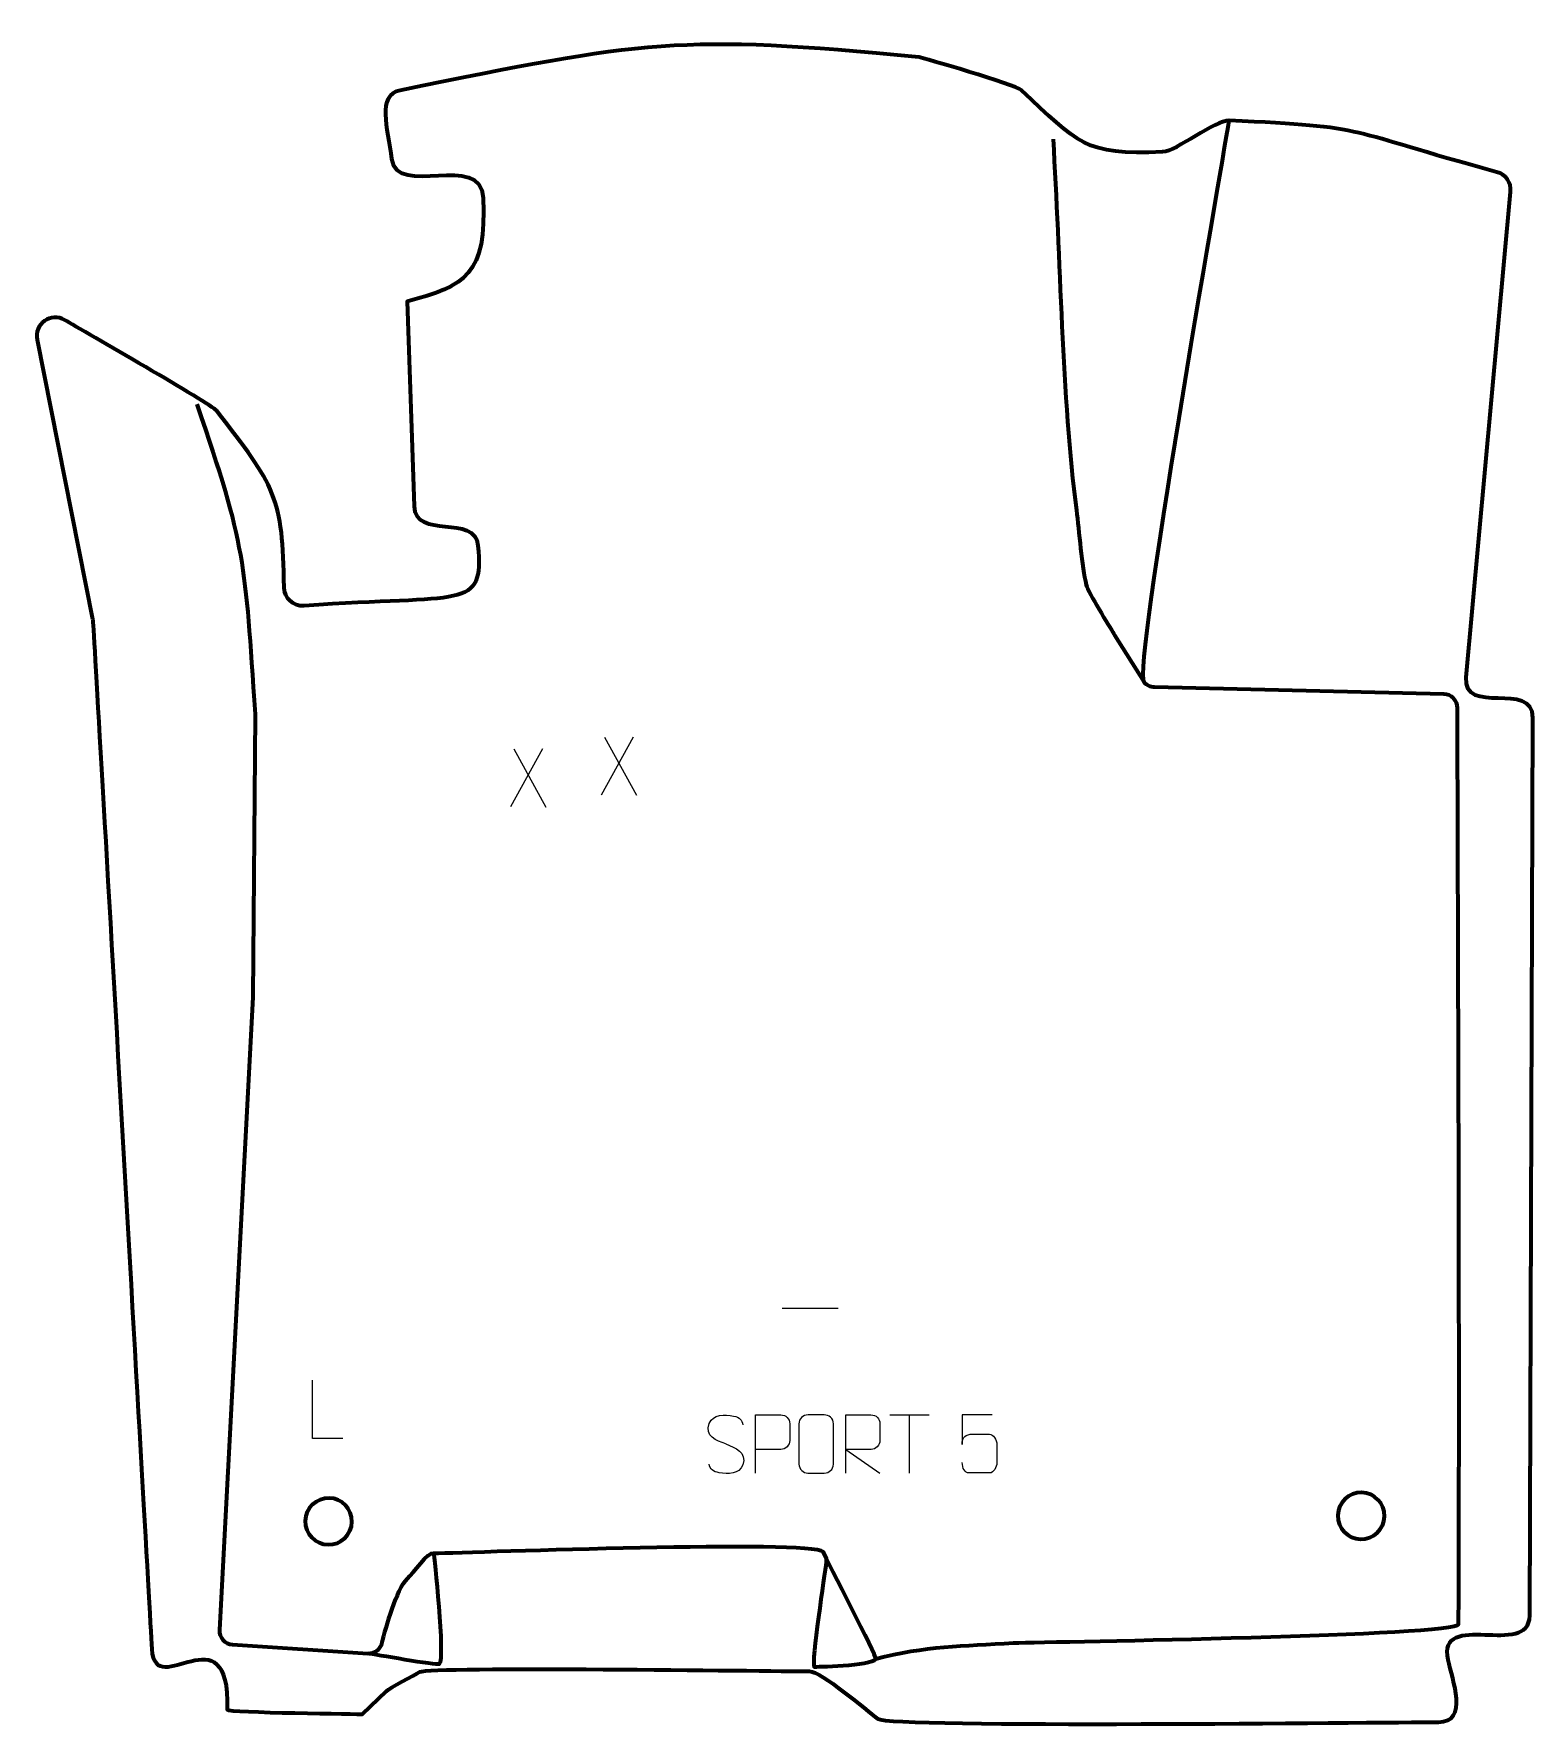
# Model space of a CAD drawing. Header units: millimetres. Extents: x 1022 to 1665, y -39 to 688.
import ezdxf

# ---------------------------------------------------------------- set-up
doc = ezdxf.new("R2010")
doc.units = ezdxf.units.MM
doc.header["$MEASUREMENT"] = 0
doc.layers.add('layer 2', color=7, linetype='Continuous')
doc.layers.add('layer 3', color=7, linetype='Continuous')

msp = doc.modelspace()

# ---------------------------------------------------------------- linework, layer by layer
at = {"layer": 'layer 2', "color": 230, "lineweight": 200}
msp.add_open_spline([(1179.4861, 663.307), (1283.8813, 684.614), (1299.23, 687.5649), (1402.0858, 677.5356), (1402.0858, 677.5356), (1402.8924, 677.457), (1443.3725, 665.7545), (1445.8727, 663.4205), (1445.8727, 663.4205), (1470.1946, 640.717), (1472.8602, 635.44), (1506.4104, 636.9314), (1506.4104, 636.9314), (1512.2222, 637.1898), (1529.0248, 650.6027), (1534.9412, 650.3519), (1534.9412, 650.3519), (1596.4928, 647.7437), (1583.516, 646.2519), (1649.7601, 628.2967), (1649.7601, 628.2967), (1653.5429, 627.2714), (1655.9906, 623.7506), (1655.6341, 619.8475), (1655.6341, 619.8475), (1655.6341, 619.8475), (1636.6072, 411.5575), (1636.6072, 411.5575), (1636.6072, 411.5575), (1635.0581, 394.5999), (1665.2753, 410.3866), (1665.2167, 394.2323), (1665.2167, 394.2323), (1665.2167, 394.2323), (1663.8206, 9.0913), (1663.8206, 9.0913), (1663.8206, 9.0913), (1663.7538, -9.3695), (1624.1993, 11.9991), (1628.8504, -9.932), (1628.8504, -9.932), (1630.6979, -18.6438), (1637.7965, -36.5884), (1624.6778, -36.6012), (1624.6778, -36.6012), (1600.0958, -36.625), (1389.4904, -39.1773), (1384.2769, -35.1814), (1384.2769, -35.1814), (1379.233, -31.3154), (1360.0648, -14.8254), (1355.0111, -14.8026), (1355.0111, -14.8026), (1337.303, -14.7228), (1192.4824, -12.5906), (1188.0024, -15.0726), (1188.0024, -15.0726), (1185.4987, -16.4596), (1175.0847, -21.9516), (1173.6471, -23.3269), (1173.6471, -23.3269), (1173.6471, -23.3269), (1163.3637, -33.1648), (1163.3637, -33.1648), (1163.3637, -33.1648), (1163.3637, -33.1648), (1105.3671, -32.5156), (1105.3953, -31.2459), (1105.3953, -31.2459), (1106.3726, 12.8863), (1074.3684, -28.4148), (1073.044, -5.2792), (1073.044, -5.2792), (1070.8287, 33.4203), (1048.0216, 434.8178), (1047.6726, 436.5703), (1047.6726, 436.5703), (1047.6726, 436.5703), (1023.8287, 556.3309), (1023.8287, 556.3309), (1023.8287, 556.3309), (1022.48, 563.1053), (1029.77, 568.2893), (1035.7261, 564.7912), (1035.7261, 564.7912), (1043.4814, 560.2366), (1098.5262, 528.7643), (1100.703, 525.9844), (1100.703, 525.9844), (1125.9805, 493.7046), (1129.3131, 488.7627), (1129.7456, 450.1176), (1129.7456, 450.1176), (1129.7967, 445.5499), (1133.7651, 441.8989), (1138.3212, 442.2278), (1138.3212, 442.2278), (1206.9275, 447.1808), (1215.3941, 439.9894), (1212.8548, 468.039), (1212.8548, 468.039), (1211.5977, 481.9253), (1185.9603, 470.5735), (1185.474, 484.9324), (1185.474, 484.9324), (1185.474, 484.9324), (1182.4989, 572.7736), (1182.4989, 572.7736), (1182.4989, 572.7736), (1207.4029, 579.3495), (1216.7221, 584.3359), (1215.0717, 617.1879), (1215.0717, 617.1879), (1214.0569, 637.3886), (1178.0193, 617.0965), (1175.8275, 633.9137), (1175.8275, 633.9137), (1174.0545, 647.5182), (1169.4297, 661.2545), (1179.4861, 663.307)], degree=3, knots=[0, 0, 0, 0, 0.03225806, 0.03225806, 0.03225806, 0.03225806, 0.06451613, 0.06451613, 0.06451613, 0.06451613, 0.09677419, 0.09677419, 0.09677419, 0.09677419, 0.12903226, 0.12903226, 0.12903226, 0.12903226, 0.16129032, 0.16129032, 0.16129032, 0.16129032, 0.19354839, 0.19354839, 0.19354839, 0.19354839, 0.22580645, 0.22580645, 0.22580645, 0.22580645, 0.25806452, 0.25806452, 0.25806452, 0.25806452, 0.29032258, 0.29032258, 0.29032258, 0.29032258, 0.32258065, 0.32258065, 0.32258065, 0.32258065, 0.35483871, 0.35483871, 0.35483871, 0.35483871, 0.38709677, 0.38709677, 0.38709677, 0.38709677, 0.41935484, 0.41935484, 0.41935484, 0.41935484, 0.4516129, 0.4516129, 0.4516129, 0.4516129, 0.48387097, 0.48387097, 0.48387097, 0.48387097, 0.51612903, 0.51612903, 0.51612903, 0.51612903, 0.5483871, 0.5483871, 0.5483871, 0.5483871, 0.58064516, 0.58064516, 0.58064516, 0.58064516, 0.61290323, 0.61290323, 0.61290323, 0.61290323, 0.64516129, 0.64516129, 0.64516129, 0.64516129, 0.67741935, 0.67741935, 0.67741935, 0.67741935, 0.70967742, 0.70967742, 0.70967742, 0.70967742, 0.74193548, 0.74193548, 0.74193548, 0.74193548, 0.77419355, 0.77419355, 0.77419355, 0.77419355, 0.80645161, 0.80645161, 0.80645161, 0.80645161, 0.83870968, 0.83870968, 0.83870968, 0.83870968, 0.87096774, 0.87096774, 0.87096774, 0.87096774, 0.90322581, 0.90322581, 0.90322581, 0.90322581, 0.93548387, 0.93548387, 0.93548387, 0.93548387, 1, 1, 1, 1], dxfattribs=at)
at = {"layer": 'layer 3', "color": 142, "lineweight": 200}
for points, knots in [([(1383.4431, -9.5188), (1404.5279, -3.8388), (1420.7683, -4.0063), (1442.5094, -2.6269), (1442.5094, -2.6269), (1442.5789, -2.6225), (1442.638, -2.6196), (1442.7075, -2.6176), (1442.7075, -2.6176), (1459.6896, -2.1025), (1633.3271, 0.4522), (1633.3461, 5.4264), (1633.3461, 5.4264), (1633.8397, 136.3979), (1633.1424, 267.3936), (1632.8618, 398.3716), (1632.8618, 398.3716), (1632.8548, 401.622), (1630.2532, 404.2801), (1627.0038, 404.3571), (1627.0038, 404.3571), (1627.0038, 404.3571), (1503.0164, 407.295), (1503.0164, 407.295), (1503.0164, 407.295), (1501.2229, 407.3375), (1499.6958, 408.0753), (1498.5478, 409.4538), (1498.5478, 409.4538), (1493.7983, 415.1574), (1530.9962, 625.6496), (1534.9412, 650.3519)], [0, 0, 0, 0, 0.11111111, 0.11111111, 0.11111111, 0.11111111, 0.22222222, 0.22222222, 0.22222222, 0.22222222, 0.33333333, 0.33333333, 0.33333333, 0.33333333, 0.44444444, 0.44444444, 0.44444444, 0.44444444, 0.55555556, 0.55555556, 0.55555556, 0.55555556, 0.66666667, 0.66666667, 0.66666667, 0.66666667, 0.77777778, 0.77777778, 0.77777778, 0.77777778, 1, 1, 1, 1]), ([(1459.434, 642.4313), (1462.5663, 592.7659), (1463.1874, 531.2292), (1469.4889, 483.2193), (1469.4889, 483.2193), (1470.6326, 474.5054), (1471.7198, 458.9913), (1473.7109, 451.2044), (1473.7109, 451.2044), (1474.5799, 447.8135), (1483.5226, 433.5658), (1485.5056, 430.1499), (1485.5056, 430.1499), (1485.5988, 429.9894), (1485.6517, 429.8374), (1485.751, 429.6806), (1485.751, 429.6806), (1485.751, 429.6806), (1498.5478, 409.4538), (1498.5478, 409.4538)], [0, 0, 0, 0, 0.16666667, 0.16666667, 0.16666667, 0.16666667, 0.33333333, 0.33333333, 0.33333333, 0.33333333, 0.5, 0.5, 0.5, 0.5, 0.66666667, 0.66666667, 0.66666667, 0.66666667, 1, 1, 1, 1]), ([(1092.3353, 528.6644), (1113.269, 468.0559), (1112.8965, 461.2256), (1117.3196, 395.8015), (1117.3196, 395.8015), (1117.3304, 395.6426), (1117.3344, 395.507), (1117.333, 395.3478), (1117.333, 395.3478), (1117.333, 395.3478), (1116.3482, 274.6272), (1116.3482, 274.6272), (1116.3482, 274.6272), (1116.3474, 274.5337), (1116.345, 274.454), (1116.3401, 274.3606), (1116.3401, 274.3606), (1116.3401, 274.3606), (1102.0457, 2.9602), (1102.0457, 2.9602), (1102.0457, 2.9602), (1101.8733, -0.3138), (1104.3757, -3.1297), (1107.6473, -3.3428), (1107.6473, -3.3428), (1107.6473, -3.3428), (1165.5945, -7.1182), (1165.5945, -7.1182), (1165.5945, -7.1182), (1168.5407, -7.3102), (1171.143, -5.3862), (1171.8232, -2.5132), (1171.8232, -2.5132), (1173.373, 4.0331), (1177.8946, 20.3286), (1182.621, 24.9316), (1182.621, 24.9316), (1184.9364, 27.187), (1191.7473, 36.7106), (1193.8446, 35.8642), (1193.8446, 35.8642), (1193.9674, 35.8147), (1198.9425, -9.3762), (1196.2215, -11.7525), (1196.2215, -11.7525), (1195.4979, -12.3844), (1168.082, -7.5361), (1165.5945, -7.1182)], [0, 0, 0, 0, 0.07692308, 0.07692308, 0.07692308, 0.07692308, 0.15384615, 0.15384615, 0.15384615, 0.15384615, 0.23076923, 0.23076923, 0.23076923, 0.23076923, 0.30769231, 0.30769231, 0.30769231, 0.30769231, 0.38461538, 0.38461538, 0.38461538, 0.38461538, 0.46153846, 0.46153846, 0.46153846, 0.46153846, 0.53846154, 0.53846154, 0.53846154, 0.53846154, 0.61538462, 0.61538462, 0.61538462, 0.61538462, 0.69230769, 0.69230769, 0.69230769, 0.69230769, 0.76923077, 0.76923077, 0.76923077, 0.76923077, 0.84615385, 0.84615385, 0.84615385, 0.84615385, 1, 1, 1, 1]), ([(1148.618, 39.5137), (1143.0965, 39.636), (1138.7196, 44.2112), (1138.8419, 49.7327), (1138.8419, 49.7327), (1138.9641, 55.2541), (1143.5393, 59.6311), (1149.0608, 59.5088), (1149.0608, 59.5088), (1154.5823, 59.3865), (1158.9592, 54.8113), (1158.837, 49.2899), (1158.837, 49.2899), (1158.7147, 43.7684), (1154.1395, 39.3914), (1148.618, 39.5137)], [0, 0, 0, 0, 0.2, 0.2, 0.2, 0.2, 0.4, 0.4, 0.4, 0.4, 0.6, 0.6, 0.6, 0.6, 1, 1, 1, 1]), ([(1591.3213, 41.8836), (1585.7998, 42.0059), (1581.4229, 46.5811), (1581.5451, 52.1025), (1581.5451, 52.1025), (1581.6674, 57.624), (1586.2426, 62.001), (1591.7641, 61.8787), (1591.7641, 61.8787), (1597.2856, 61.7564), (1601.6625, 57.1812), (1601.5402, 51.6597), (1601.5402, 51.6597), (1601.418, 46.1383), (1596.8428, 41.7613), (1591.3213, 41.8836)], [0, 0, 0, 0, 0.2, 0.2, 0.2, 0.2, 0.4, 0.4, 0.4, 0.4, 0.6, 0.6, 0.6, 0.6, 1, 1, 1, 1]), ([(1193.8446, 35.8642), (1212.1197, 36.1682), (1356.0499, 41.7679), (1360.702, 36.563), (1360.702, 36.563), (1361.905, 35.217), (1362.4103, 33.5847), (1362.1786, 31.7944), (1362.1786, 31.7944), (1361.5985, 27.3121), (1355.6702, -11.3765), (1357.0328, -12.8546), (1357.0328, -12.8546), (1357.041, -12.8636), (1381.5404, -12.5175), (1383.4431, -9.5188), (1383.4431, -9.5188), (1383.9785, -8.675), (1362.8002, 32.3248), (1360.702, 36.563)], [0, 0, 0, 0, 0.16666667, 0.16666667, 0.16666667, 0.16666667, 0.33333333, 0.33333333, 0.33333333, 0.33333333, 0.5, 0.5, 0.5, 0.5, 0.66666667, 0.66666667, 0.66666667, 0.66666667, 1, 1, 1, 1])]:
    msp.add_open_spline(points, degree=3, knots=knots, dxfattribs=at)
at = {"layer": 'layer 3', "color": 250, "lineweight": 9}
for points in [[(1279.3962, 385.9006), (1279.3962, 385.9006), (1265.6556, 361.0048), (1265.6556, 361.0048)], [(1267.1102, 385.9006), (1267.1102, 385.9006), (1280.8508, 360.9471), (1280.8508, 360.9471)], [(1240.5394, 380.833), (1240.5394, 380.833), (1226.7988, 355.9372), (1226.7988, 355.9372)], [(1228.2534, 380.833), (1228.2534, 380.833), (1241.994, 355.8795), (1241.994, 355.8795)], [(1343.3368, 140.8973), (1343.3368, 140.8973), (1367.3148, 140.8973), (1367.3148, 140.8973)], [(1389.4092, 95.1646), (1389.4092, 95.1646), (1406.3964, 95.1646), (1406.3964, 95.1646)], [(1397.903, 70.2346), (1397.903, 70.2346), (1397.903, 95.1881), (1397.903, 95.1881)]]:
    msp.add_open_spline(points, degree=3, dxfattribs=at)
for points, knots in [([(1154.9525, 85.0997), (1154.9525, 85.0997), (1142.0034, 85.0997), (1142.0034, 85.0997), (1142.0034, 85.0997), (1142.0034, 85.0997), (1142.0034, 110.0533), (1142.0034, 110.0533)], [0, 0, 0, 0, 0.33333333, 0.33333333, 0.33333333, 0.33333333, 1, 1, 1, 1]), ([(1319.2232, 82.7114), (1314.9749, 84.1818), (1310.0668, 85.9776), (1312.0719, 91.4979), (1312.0719, 91.4979), (1313.5754, 95.6378), (1318.789, 95.2493), (1322.3926, 94.6482), (1322.3926, 94.6482), (1325.2532, 94.171), (1326.1179, 92.9578), (1326.4285, 90.8737)], [0, 0, 0, 0, 0.25, 0.25, 0.25, 0.25, 0.5, 0.5, 0.5, 0.5, 1, 1, 1, 1]), ([(1331.8911, 70.2346), (1331.8911, 70.2346), (1331.8911, 95.1882), (1331.8911, 95.1882), (1331.8911, 95.1882), (1335.4861, 95.1882), (1339.0814, 95.1882), (1342.6768, 95.1882), (1342.6768, 95.1882), (1345.002, 95.1503), (1346.5594, 93.6602), (1346.5552, 91.2941), (1346.5552, 91.2941), (1346.5548, 89.2584), (1346.5548, 86.1991), (1346.5552, 84.1631), (1346.5552, 84.1631), (1346.5487, 82.2877), (1344.7365, 80.3458), (1342.7269, 80.3267), (1342.7269, 80.3267), (1342.7269, 80.3267), (1331.8911, 80.3267), (1331.8911, 80.3267)], [0, 0, 0, 0, 0.14285714, 0.14285714, 0.14285714, 0.14285714, 0.28571429, 0.28571429, 0.28571429, 0.28571429, 0.42857143, 0.42857143, 0.42857143, 0.42857143, 0.57142857, 0.57142857, 0.57142857, 0.57142857, 0.71428571, 0.71428571, 0.71428571, 0.71428571, 1, 1, 1, 1]), ([(1354.3832, 95.1878), (1356.7089, 95.1878), (1359.035, 95.1878), (1361.3611, 95.1878), (1361.3611, 95.1878), (1363.3077, 95.2234), (1365.2991, 93.7318), (1365.3258, 91.2942), (1365.3258, 91.2942), (1365.3254, 85.5473), (1365.3254, 79.8), (1365.3258, 74.0523), (1365.3258, 74.0523), (1365.186, 71.7289), (1363.5088, 70.2493), (1361.3611, 70.2385), (1361.3611, 70.2385), (1359.0292, 70.2389), (1356.6973, 70.2389), (1354.3658, 70.2385), (1354.3658, 70.2385), (1352.4408, 70.1331), (1350.4687, 72.0176), (1350.4799, 74.0349), (1350.4799, 74.0349), (1350.4802, 79.805), (1350.4802, 85.5747), (1350.4799, 91.344), (1350.4799, 91.344), (1350.4841, 93.4821), (1352.2308, 95.2013), (1354.3832, 95.1878)], [0, 0, 0, 0, 0.11111111, 0.11111111, 0.11111111, 0.11111111, 0.22222222, 0.22222222, 0.22222222, 0.22222222, 0.33333333, 0.33333333, 0.33333333, 0.33333333, 0.44444444, 0.44444444, 0.44444444, 0.44444444, 0.55555556, 0.55555556, 0.55555556, 0.55555556, 0.66666667, 0.66666667, 0.66666667, 0.66666667, 0.77777778, 0.77777778, 0.77777778, 0.77777778, 1, 1, 1, 1]), ([(1370.5708, 70.2346), (1370.5708, 70.2346), (1370.5708, 95.1881), (1370.5708, 95.1881), (1370.5708, 95.1881), (1374.1656, 95.1881), (1377.7611, 95.1881), (1381.3563, 95.1881), (1381.3563, 95.1881), (1383.6816, 95.1504), (1385.2389, 93.6604), (1385.2348, 91.294), (1385.2348, 91.294), (1385.2344, 89.2585), (1385.2344, 86.1991), (1385.2348, 84.1631), (1385.2348, 84.1631), (1385.2283, 82.2876), (1383.416, 80.3458), (1381.4065, 80.3267), (1381.4065, 80.3267), (1381.4065, 80.3267), (1370.5708, 80.3267), (1370.5708, 80.3267), (1370.5708, 80.3267), (1370.5708, 80.3267), (1385.2255, 70.2346), (1385.2255, 70.2346)], [0, 0, 0, 0, 0.125, 0.125, 0.125, 0.125, 0.25, 0.25, 0.25, 0.25, 0.375, 0.375, 0.375, 0.375, 0.5, 0.5, 0.5, 0.5, 0.625, 0.625, 0.625, 0.625, 0.75, 0.75, 0.75, 0.75, 1, 1, 1, 1]), ([(1433.2969, 95.1661), (1433.2969, 95.1661), (1420.4452, 95.1661), (1420.4452, 95.1661), (1420.4452, 95.1661), (1420.4455, 90.9355), (1420.4455, 86.7046), (1420.4452, 82.4734), (1420.4452, 82.4734), (1420.4449, 85.7835), (1422.0759, 86.8553), (1424.8879, 86.9158), (1424.8879, 86.9158), (1427.3275, 86.9161), (1429.767, 86.9161), (1432.2062, 86.9158), (1432.2062, 86.9158), (1433.856, 86.9226), (1435.3309, 84.5421), (1435.3594, 82.4734), (1435.3594, 82.4734), (1435.3591, 79.8861), (1435.3591, 77.2985), (1435.3594, 74.7108), (1435.3594, 74.7108), (1435.4056, 72.7514), (1433.9062, 70.3151), (1432.2803, 70.2566), (1432.2803, 70.2566), (1430.3238, 70.2569), (1425.4288, 70.2569), (1423.4718, 70.2566), (1423.4718, 70.2566), (1421.6263, 70.2478), (1420.5192, 72.2126), (1420.4984, 74.7637)], [0, 0, 0, 0, 0.1, 0.1, 0.1, 0.1, 0.2, 0.2, 0.2, 0.2, 0.3, 0.3, 0.3, 0.3, 0.4, 0.4, 0.4, 0.4, 0.5, 0.5, 0.5, 0.5, 0.6, 0.6, 0.6, 0.6, 0.7, 0.7, 0.7, 0.7, 0.8, 0.8, 0.8, 0.8, 1, 1, 1, 1]), ([(1319.2232, 82.7113), (1323.2418, 81.0646), (1328.2713, 79.1763), (1326.4373, 73.816), (1326.4373, 73.816), (1324.9775, 69.5496), (1320.0667, 69.8063), (1316.3406, 70.361), (1316.3406, 70.361), (1313.5906, 70.7708), (1312.3697, 71.9843), (1311.9917, 74.0965)], [0, 0, 0, 0, 0.25, 0.25, 0.25, 0.25, 0.5, 0.5, 0.5, 0.5, 1, 1, 1, 1])]:
    msp.add_open_spline(points, degree=3, knots=knots, dxfattribs=at)

doc.saveas('drawing.dxf')
